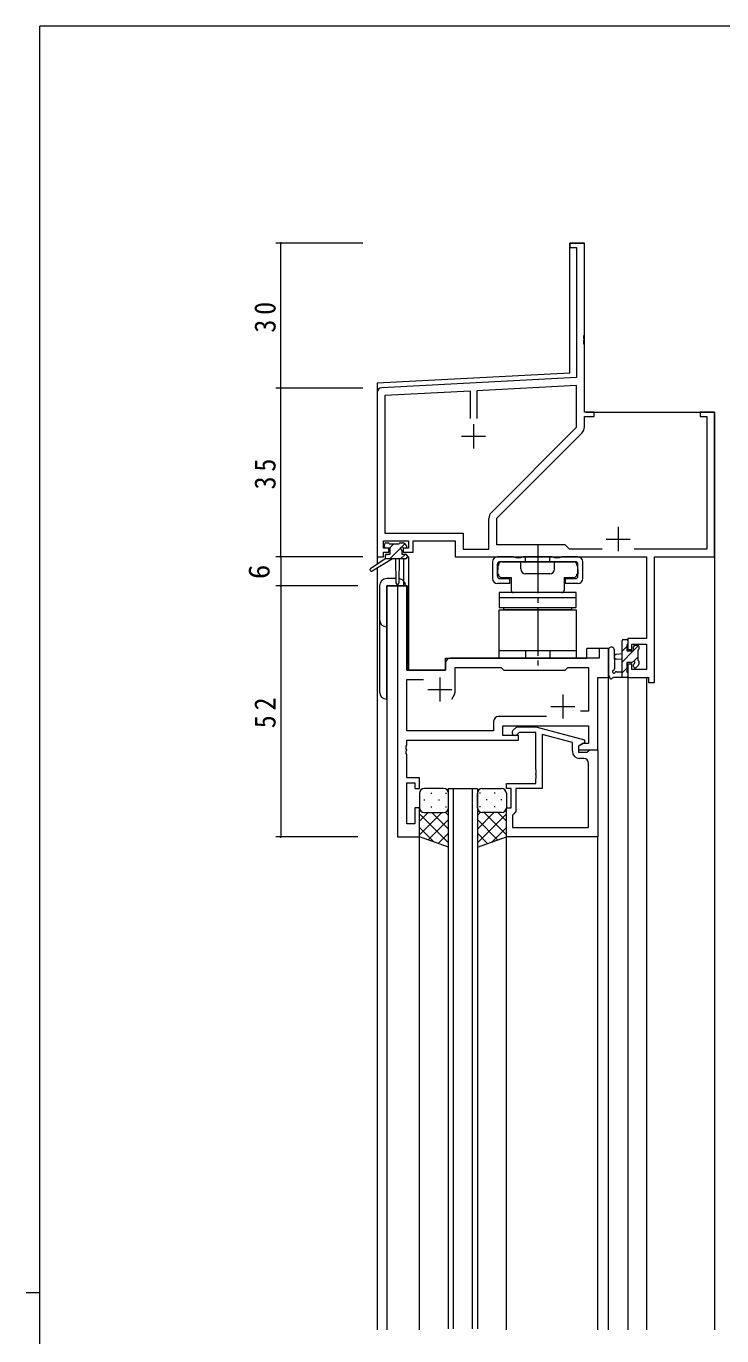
# Model space of a CAD drawing. Units: millimetres on the paper. Extents: x -397 to 397, y -282 to 282.
# Drawn here: x -396.7 to -252.4, y 7.9 to 279.3 of the extents above; entities that cross this region are included whole.
import ezdxf
from ezdxf.enums import TextEntityAlignment as Align

# ---------------------------------------------------------------- set-up
doc = ezdxf.new("R2010")
doc.units = ezdxf.units.MM
doc.linetypes.add('USER2', pattern=[13, 10, -1, 1, -1])
doc.linetypes.add('USER4', pattern=[4, 3, -1])
for name, color, linetype, lineweight in [('0-1_YKK_ZWAK', 7, 'Continuous', 18), ('0-3_YKK_11', 7, 'Continuous', 18), ('0-4_YKK_12', 2, 'Continuous', 18), ('0-5_YKK_13', 4, 'Continuous', 18), ('0-6_YKK_D', 6, 'Continuous', 18)]:
    doc.layers.add(name, color=color, linetype=linetype, lineweight=lineweight)
doc.styles.add('ＭＳ ゴシック', font='')
doc.styles.get('ＭＳ ゴシック').set_extended_font_data('MS Gothic')

msp = doc.modelspace()

# ---------------------------------------------------------------- linework, layer by layer
at = {"layer": '0-1_YKK_ZWAK'}
for p, q in [((-393.908, -245.7), (-393.908, 279.3)), ((376.092, 279.3), (-393.908, 279.3)), ((-396.708, 16.8), (-393.908, 16.8))]:
    msp.add_line(p, q, dxfattribs=at)
at = {"layer": '0-3_YKK_11'}
for p, q in [((-283.908, 234.3), (-283.908, 233.4)), ((-280.908, 234.3), (-283.908, 234.3)), ((-280.908, 215.258), (-280.908, 234.3)), ((-283.908, 233.4), (-282.538, 233.4)), ((-282.538, 233.4), (-282.538, 206.468)), ((-281.028, 215.075), (-280.908, 215.258)), ((-281.028, 214.525), (-281.028, 215.075)), ((-280.908, 214.342), (-281.028, 214.525)), ((-281.028, 214.075), (-280.908, 214.258)), ((-281.028, 213.525), (-281.028, 214.075)), ((-280.908, 213.342), (-281.028, 213.525)), ((-280.908, 214.258), (-280.908, 214.342)), ((-280.908, 199.3), (-280.908, 213.342)), ((-282.538, 206.468), (-322.961, 204.35)), ((-304.558, 203.682), (-322.278, 202.753)), ((-304.558, 198), (-304.558, 203.682)), ((-304.558, 198), (-304.558, 203.682)), ((-282.538, 204.836), (-303.258, 203.75)), ((-303.258, 203.75), (-303.258, 198)), ((-282.538, 196.175), (-282.538, 204.836)), ((-323.908, 203.351), (-323.908, 169.3)), ((-322.278, 202.753), (-322.278, 174.23)), ((-278.908, 199.3), (-280.908, 199.3)), ((-280.908, 198.4), (-278.908, 198.4)), ((-280.908, 196.246), (-280.908, 198.4)), ((-278.908, 198.4), (-278.908, 199.3)), ((-256.908, 199.3), (-256.908, 198.4)), ((-253.908, 199.3), (-256.908, 199.3)), ((-256.908, 198.4), (-255.538, 198.4)), ((-255.538, 198.4), (-255.538, 170.93)), ((-253.908, 169.3), (-253.908, 199.3)), ((-303.908, 196.8), (-303.908, 191.8)), ((-300.211, 178.502), (-282.538, 196.175)), ((-306.408, 194.3), (-301.408, 194.3)), ((-299.108, 177.3), (-281.435, 194.973)), ((-300.738, 170.93), (-300.738, 177.23)), ((-299.108, 171.8), (-299.108, 177.3)), ((-322.278, 174.23), (-306.078, 174.23)), ((-306.078, 174.23), (-306.078, 170.93)), ((-273.908, 175.5), (-273.908, 170.5)), ((-322.608, 172.6), (-317.408, 172.6)), ((-322.608, 171.1), (-322.608, 172.6)), ((-321.508, 171.1), (-322.608, 171.1)), ((-321.508, 170.3), (-321.508, 171.1)), ((-318.508, 171.1), (-318.508, 170.3)), ((-317.408, 171.1), (-318.508, 171.1)), ((-317.408, 172.6), (-317.408, 171.1)), ((-316.408, 172.6), (-307.708, 172.6)), ((-316.408, 170.3), (-316.408, 172.6)), ((-307.708, 172.6), (-307.708, 169.3)), ((-284.908, 171.8), (-299.108, 171.8)), ((-284.038, 170.93), (-284.908, 171.8)), ((-276.408, 173), (-271.408, 173)), ((-323.908, 169.3), (-322.608, 169.3)), ((-322.608, 170.3), (-321.508, 170.3)), ((-322.608, 169.3), (-322.608, 170.3)), ((-318.508, 170.3), (-316.408, 170.3)), ((-307.708, 169.3), (-268.038, 169.3)), ((-306.078, 170.93), (-300.738, 170.93)), ((-277.259, 170.93), (-284.038, 170.93)), ((-255.538, 170.93), (-270.558, 170.93)), ((-268.038, 169.3), (-268.038, 152.4)), ((-266.408, 169.3), (-253.908, 169.3)), ((-266.408, 143.3), (-266.408, 169.3)), ((-317.778, 163.3), (-319.708, 163.3)), ((-319.708, 163.3), (-319.708, 111.3)), ((-317.778, 145.8), (-317.778, 163.3)), ((-271.908, 152.4), (-271.908, 150.1)), ((-268.038, 152.4), (-271.908, 152.4)), ((-277.838, 150.3), (-277.838, 148.3)), ((-275.908, 150.3), (-277.838, 150.3)), ((-275.908, 144.3), (-275.908, 150.3)), ((-271.908, 150.1), (-271.108, 150.1)), ((-271.108, 151.2), (-268.038, 151.2)), ((-271.108, 150.1), (-271.108, 151.2)), ((-268.038, 151.2), (-268.038, 145.93)), ((-309.708, 147.3), (-309.708, 145.8)), ((-277.838, 148.3), (-308.708, 148.3)), ((-271.908, 147.1), (-271.908, 144.3)), ((-271.108, 147.1), (-271.908, 147.1)), ((-271.108, 145.93), (-271.108, 147.1)), ((-309.708, 145.8), (-317.778, 145.8)), ((-317.778, 143.87), (-314.259, 143.87)), ((-317.778, 133.23), (-317.778, 143.87)), ((-310.908, 144.3), (-310.908, 139.3)), ((-307.708, 146.37), (-298.178, 146.37)), ((-307.708, 141.8), (-307.708, 146.37)), ((-298.178, 146.37), (-297.608, 145.8)), ((-297.608, 145.8), (-284.908, 145.8)), ((-284.908, 145.8), (-284.338, 146.37)), ((-284.338, 146.37), (-280.038, 146.37)), ((-280.038, 146.37), (-280.038, 137.3)), ((-278.108, 144.3), (-275.908, 144.3)), ((-278.108, 129.3), (-278.108, 144.3)), ((-271.908, 144.3), (-267.608, 144.3)), ((-268.038, 145.93), (-271.108, 145.93)), ((-267.608, 144.3), (-267.608, 143.3)), ((-313.408, 141.8), (-308.408, 141.8)), ((-267.608, 143.3), (-266.408, 143.3)), ((-285.408, 140.8), (-285.408, 135.8)), ((-288.759, 136.23), (-298.738, 136.23)), ((-288.759, 136.23), (-298.738, 136.23)), ((-287.908, 138.3), (-282.908, 138.3)), ((-280.038, 137.3), (-281.742, 137.3)), ((-299.738, 133.23), (-317.778, 133.23)), ((-299.738, 135.23), (-299.738, 133.23)), ((-297.808, 134.3), (-280.038, 134.3)), ((-297.808, 132.3), (-297.808, 134.3)), ((-295.732, 133.324), (-294.957, 134.1)), ((-294.957, 134.1), (-291.012, 134.1)), ((-291.012, 134.1), (-280.908, 131.393)), ((-280.038, 134.3), (-280.038, 130.6)), ((-317.778, 131.3), (-294.608, 131.3)), ((-317.778, 130.258), (-317.778, 131.3)), ((-294.608, 132.3), (-297.808, 132.3)), ((-294.46, 132.9), (-294.884, 132.476)), ((-294.608, 131.3), (-294.608, 132.3)), ((-291.008, 132.9), (-294.46, 132.9)), ((-291.008, 125.258), (-291.008, 132.9)), ((-289.708, 132.508), (-289.708, 121.3)), ((-283.408, 130.82), (-289.708, 132.508)), ((-283.408, 129), (-283.408, 130.82)), ((-280.908, 130.793), (-282.108, 130.1)), ((-281.242, 130.6), (-282.108, 130.1)), ((-280.038, 130.6), (-281.242, 130.6)), ((-280.908, 131.393), (-280.908, 130.793)), ((-317.898, 130.075), (-317.778, 130.258)), ((-317.898, 129.525), (-317.898, 130.075)), ((-317.778, 129.342), (-317.898, 129.525)), ((-317.898, 129.075), (-317.778, 129.258)), ((-317.898, 128.525), (-317.898, 129.075)), ((-317.778, 128.342), (-317.898, 128.525)), ((-317.778, 129.258), (-317.778, 129.342)), ((-317.778, 123.5), (-317.778, 128.342)), ((-282.108, 130.1), (-282.108, 129.3)), ((-282.108, 130.1), (-282.108, 128.8)), ((-282.108, 129.3), (-278.108, 129.3)), ((-282.108, 128.8), (-280.308, 128.8)), ((-280.308, 128.8), (-280.108, 129)), ((-280.108, 129), (-279.808, 129.3)), ((-279.808, 129.3), (-278.108, 129.3)), ((-278.108, 129.3), (-278.108, 111.3)), ((-290.888, 125.075), (-291.008, 125.258)), ((-290.888, 124.525), (-290.888, 125.075)), ((-281.038, 127.5), (-281.908, 127.5)), ((-280.038, 113.23), (-280.038, 126.5)), ((-315.108, 123.5), (-317.778, 123.5)), ((-317.778, 122.5), (-316.108, 122.5)), ((-317.778, 114), (-317.778, 122.5)), ((-316.108, 122.5), (-316.108, 121.3)), ((-315.108, 121.3), (-315.108, 123.5)), ((-297.108, 122.3), (-291.008, 122.3)), ((-297.108, 121.3), (-297.108, 122.3)), ((-291.008, 124.342), (-290.888, 124.525)), ((-291.008, 124.258), (-291.008, 124.342)), ((-290.888, 124.075), (-291.008, 124.258)), ((-291.008, 123.342), (-290.888, 123.525)), ((-291.008, 122.3), (-291.008, 123.342)), ((-290.888, 123.525), (-290.888, 124.075)), ((-316.108, 121.3), (-315.108, 121.3)), ((-296.108, 121.3), (-297.108, 121.3)), ((-296.108, 117.3), (-296.108, 121.3)), ((-295.108, 121.3), (-295.108, 116.5)), ((-289.708, 121.3), (-295.108, 121.3)), ((-316.108, 117.3), (-316.108, 114)), ((-315.108, 117.3), (-316.108, 117.3)), ((-315.108, 111.3), (-315.108, 117.3)), ((-297.108, 117.3), (-296.108, 117.3)), ((-297.108, 111.3), (-297.108, 117.3)), ((-295.608, 116), (-295.808, 115.8)), ((-295.808, 115.8), (-295.808, 113.23)), ((-295.108, 116.5), (-295.608, 116)), ((-319.708, 111.3), (-315.108, 111.3)), ((-316.108, 114), (-317.778, 114)), ((-278.108, 111.3), (-297.108, 111.3)), ((-295.808, 113.23), (-280.038, 113.23)), ((-295.808, 113.23), (-280.038, 113.23))]:
    msp.add_line(p, q, dxfattribs=at)
for centre, radius, start, end in [((-322.908, 203.351), 1, 93.00003, 180), ((-282.708, 196.246), 1.8, 314.99999, 359.99998), ((-298.938, 177.23), 1.8, 134.99999, 179.99998), ((-308.708, 147.3), 1, 90.00001, 179.99999), ((-310.908, 141.8), 3.2, 321.63348, 359.99999), ((-298.738, 135.23), 1, 90.00001, 179.99999), ((-295.308, 132.9), 0.6, 134.99999, 315.00001), ((-281.908, 129), 1.5, 180.00001, 269.99999), ((-281.038, 126.5), 1, 0.00001, 89.99999)]:
    msp.add_arc(centre, radius, start, end, dxfattribs=at)
at = {"layer": '0-4_YKK_12'}
for p, q in [((-283.908, 207.396), (-283.908, 234.3)), ((-283.908, 234.3), (-280.908, 234.3)), ((-280.908, 199.6), (-280.908, 234.3)), ((-283.908, 207.396), (-323.908, 205.3)), ((-323.908, 205.3), (-323.908, 167.763)), ((-280.608, 199.3), (-253.908, 199.3)), ((-253.908, 199.3), (-253.908, 9.119)), ((-318.408, 168.9), (-318.408, 163.3)), ((-317.408, 169.3), (-317.708, 169.3)), ((-317.408, 169.3), (-317.408, 145.8)), ((-323.908, 166.973), (-323.908, 9.119)), ((-317.708, 163.3), (-321.908, 163.3)), ((-321.908, 163.3), (-321.908, 9.119)), ((-317.708, 163.3), (-317.708, 145.8)), ((-280.408, 148.3), (-280.408, 150.3)), ((-275.908, 150.3), (-280.408, 150.3)), ((-275.908, 9.119), (-275.908, 150.3)), ((-309.708, 145.8), (-309.708, 148.3)), ((-309.708, 148.3), (-280.408, 148.3)), ((-317.708, 145.8), (-309.708, 145.8)), ((-271.908, 144.3), (-271.908, 9.119)), ((-271.908, 144.3), (-268.008, 144.298)), ((-268.008, 144.3), (-268.008, 9.119)), ((-309.108, 121.301), (-303.108, 121.301)), ((-309.108, 9.3), (-309.108, 121.301)), ((-308.108, 121.301), (-308.108, 9.3)), ((-304.108, 9.3), (-304.108, 121.301)), ((-303.108, 121.301), (-303.108, 9.3)), ((-315.108, 9.119), (-315.108, 111.3)), ((-297.108, 9.119), (-297.108, 111.3)), ((-278.108, 9.119), (-278.108, 111.3))]:
    msp.add_line(p, q, dxfattribs=at)
at = {"layer": '0-5_YKK_13'}
for p, q in [((-322.408, 171.4), (-322.408, 171.9)), ((-322.108, 172.2), (-321.608, 172.2)), ((-321.208, 171.1), (-322.108, 171.1)), ((-321.408, 172), (-319.308, 172)), ((-321.34, 171.1), (-320.44, 172)), ((-321.294, 168.9), (-319.055, 171.139)), ((-321.208, 169.9), (-321.208, 171.1)), ((-319.108, 172.2), (-318.508, 172.2)), ((-318.848, 171.347), (-318.189, 172.005)), ((-318.008, 171.1), (-318.347, 171.1)), ((-318.296, 172.112), (-317.796, 171.612)), ((-322.208, 168.9), (-325.275, 166.849)), ((-320.708, 168.9), (-324.953, 166.343)), ((-322.208, 169.6), (-322.208, 168.9)), ((-318.008, 168.9), (-322.208, 168.9)), ((-321.908, 169.9), (-321.208, 169.9)), ((-320.108, 168.9), (-320.006, 163.892)), ((-319.306, 168.9), (-319.406, 163.892)), ((-319.049, 168.9), (-318.049, 169.9)), ((-318.808, 170.639), (-318.808, 169.9)), ((-318.808, 169.9), (-318.008, 169.9)), ((-317.708, 169.6), (-317.708, 169.2)), ((-299.958, 168.3), (-299.958, 164.8)), ((-295.608, 169.3), (-298.958, 169.3)), ((-282.758, 168.3), (-298.458, 168.3)), ((-298.058, 168.3), (-283.158, 168.3)), ((-294.108, 166.8), (-294.108, 168.3)), ((-287.608, 169.3), (-293.608, 169.3)), ((-287.108, 166.8), (-287.108, 168.3)), ((-282.258, 169.3), (-285.608, 169.3)), ((-281.258, 164.8), (-281.258, 168.3)), ((-298.958, 165.3), (-298.958, 167.8)), ((-298.958, 166.7), (-298.858, 166.7)), ((-298.958, 166.7), (-298.958, 165.7)), ((-298.958, 165.7), (-298.758, 165.7)), ((-298.858, 167.5), (-298.858, 166.7)), ((-298.758, 167.5), (-298.858, 167.5)), ((-298.758, 167.6), (-298.758, 167.5)), ((-288.108, 165.8), (-293.108, 165.8)), ((-282.458, 167.6), (-282.458, 167.5)), ((-282.458, 167.5), (-282.358, 167.5)), ((-282.258, 165.7), (-282.458, 165.7)), ((-282.358, 167.5), (-282.358, 166.7)), ((-282.258, 166.7), (-282.358, 166.7)), ((-282.258, 165.3), (-282.258, 167.8)), ((-282.258, 166.7), (-282.258, 165.7)), ((-323.408, 163.3), (-323.408, 141.3)), ((-320.025, 164.8), (-321.908, 164.8)), ((-321.908, 139.8), (-321.908, 163.3)), ((-321.908, 163.3), (-318.008, 163.3)), ((-296.358, 163.8), (-298.958, 163.8)), ((-298.458, 164.8), (-296.358, 164.8)), ((-298.058, 165), (-296.108, 165)), ((-296.358, 163.8), (-296.358, 164.8)), ((-296.108, 165), (-296.108, 162.4)), ((-285.108, 165), (-283.158, 165)), ((-285.108, 165), (-285.108, 162.4)), ((-284.858, 164.8), (-282.758, 164.8)), ((-284.858, 163.8), (-284.858, 164.8)), ((-282.258, 163.8), (-284.858, 163.8)), ((-298.608, 161.9), (-298.608, 160.8)), ((-282.608, 161.9), (-298.608, 161.9)), ((-298.608, 160.8), (-298.608, 158.8)), ((-282.608, 160.8), (-298.608, 160.8)), ((-285.608, 161.9), (-295.608, 161.9)), ((-282.608, 160.8), (-282.608, 161.9)), ((-282.608, 158.8), (-282.608, 160.8)), ((-298.608, 158.8), (-282.608, 158.8)), ((-298.608, 148.3), (-298.608, 158.3)), ((-298.608, 158.3), (-282.608, 158.3)), ((-297.608, 158.8), (-283.608, 158.8)), ((-297.608, 158.3), (-297.608, 158.8)), ((-283.608, 158.3), (-297.608, 158.3)), ((-283.608, 158.8), (-283.608, 158.3)), ((-282.608, 158.3), (-282.608, 148.3)), ((-273.093, 151.995), (-272.903, 152.185)), ((-272.808, 152.2), (-272.208, 152.2)), ((-282.608, 149.8), (-298.608, 149.8)), ((-275.908, 150.028), (-275.908, 144.866)), ((-274.708, 150.028), (-274.705, 146.067)), ((-273.108, 144.3), (-273.108, 151.9)), ((-273.108, 149.734), (-272.108, 150.734)), ((-273.108, 147.489), (-270.797, 149.8)), ((-272.108, 151.1), (-272.108, 149.8)), ((-272.108, 149.8), (-270.708, 149.8)), ((-271.908, 151.9), (-271.908, 151.3)), ((-270.708, 149.889), (-269.691, 150.907)), ((-270.708, 149.8), (-270.708, 150.7)), ((-270.408, 151), (-269.908, 151)), ((-269.808, 150), (-269.808, 147.9)), ((-269.608, 150.7), (-269.608, 150.2)), ((-282.608, 148.3), (-298.608, 148.3)), ((-273.108, 149.2), (-274.253, 149.098)), ((-273.108, 148), (-274.253, 148.102)), ((-272.108, 147.4), (-272.108, 145.4)), ((-271.169, 147.4), (-272.108, 147.4)), ((-270.708, 146.6), (-270.708, 146.939)), ((-270.702, 147.65), (-269.808, 148.544)), ((-269.696, 146.888), (-270.196, 146.388)), ((-269.608, 147.7), (-269.608, 147.1)), ((-272.208, 144.3), (-274.889, 144.3)), ((-274.289, 145.5), (-273.108, 145.5)), ((-273.108, 145.244), (-272.108, 146.244)), ((-271.908, 145.2), (-271.908, 144.6)), ((-315.108, 120.3), (-315.108, 117.3)), ((-310.108, 121.3), (-314.108, 121.3)), ((-312.773, 120.352), (-312.573, 120.352)), ((-309.743, 120.352), (-309.543, 120.352)), ((-309.108, 117.3), (-309.108, 120.3)), ((-303.108, 117.3), (-303.108, 120.3)), ((-302.473, 120.352), (-302.673, 120.352)), ((-302.108, 121.3), (-298.108, 121.3)), ((-299.443, 120.352), (-299.643, 120.352)), ((-297.108, 120.3), (-297.108, 117.3)), ((-315.108, 111.3), (-315.108, 117.3)), ((-314.188, 118.937), (-313.988, 118.937)), ((-312.773, 117.522), (-312.573, 117.522)), ((-311.158, 118.937), (-310.958, 118.937)), ((-309.743, 117.522), (-309.543, 117.522)), ((-309.108, 109.157), (-309.108, 117.3)), ((-303.108, 117.3), (-303.108, 109.157)), ((-302.473, 117.522), (-302.673, 117.522)), ((-301.058, 118.937), (-301.258, 118.937)), ((-299.443, 117.522), (-299.643, 117.522)), ((-298.028, 118.937), (-298.228, 118.937)), ((-297.108, 111.3), (-297.108, 117.3)), ((-313.316, 116.3), (-315.108, 114.508)), ((-310.488, 116.3), (-315.108, 111.68)), ((-315.108, 116.032), (-309.108, 110.032)), ((-314.108, 116.3), (-310.508, 116.3)), ((-313.708, 116.3), (-310.108, 116.3)), ((-309.108, 114.851), (-313.304, 110.656)), ((-312.548, 116.3), (-309.108, 112.86)), ((-309.776, 116.357), (-309.108, 115.689)), ((-302.44, 116.357), (-303.108, 115.689)), ((-299.668, 116.3), (-303.108, 112.86)), ((-297.108, 116.032), (-303.108, 110.032)), ((-303.108, 114.851), (-298.912, 110.656)), ((-298.508, 116.3), (-302.108, 116.3)), ((-301.729, 116.3), (-297.108, 111.68)), ((-298.108, 116.3), (-301.708, 116.3)), ((-298.9, 116.3), (-297.108, 114.508)), ((-315.108, 113.203), (-312.147, 110.243)), ((-309.108, 109.157), (-315.108, 111.3)), ((-309.108, 112.023), (-311.22, 109.911)), ((-303.108, 112.023), (-300.997, 109.911)), ((-303.108, 109.157), (-297.108, 111.3)), ((-297.108, 113.203), (-300.069, 110.243))]:
    msp.add_line(p, q, dxfattribs=at)
at = {"layer": '0-5_YKK_13', "linetype": 'USER2'}
msp.add_line((-290.608, 171.8), (-290.608, 145.8), dxfattribs=at)
at = {"layer": '0-5_YKK_13', "linetype": 'USER4'}
for p, q in [((-293.158, 168.3), (-293.158, 169.3)), ((-288.058, 168.3), (-288.058, 169.3)), ((-293.158, 149.8), (-293.158, 148.3)), ((-288.058, 149.8), (-288.058, 148.3))]:
    msp.add_line(p, q, dxfattribs=at)
at = {"layer": '0-5_YKK_13'}
for centre, radius, start, end in [((-322.108, 171.9), 0.3, 90, 180), ((-322.108, 171.4), 0.3, 180, 270), ((-321.608, 172), 0.2, 0, 90), ((-319.108, 172), 0.2, 90, 180), ((-318.808, 171.1), 0.25, 33.05573, 236.94427), ((-318.347, 171.4), 0.3, 213.05573, 270), ((-318.508, 171.9), 0.3, 45, 90), ((-318.008, 171.4), 0.3, 270, 45), ((-321.908, 169.6), 0.3, 90, 180), ((-319.108, 170.639), 0.3, 0, 56.94427), ((-318.008, 169.6), 0.3, 0, 90), ((-318.008, 169.2), 0.3, 270, 0), ((-298.958, 168.3), 1, 90, 180), ((-298.458, 167.8), 0.5, 90, 180), ((-298.058, 167.6), 0.7, 90, 180), ((-294.608, 171.7), 2.6, 247.38014, 292.61986), ((-286.608, 171.7), 2.6, 247.38014, 292.61986), ((-283.158, 167.6), 0.7, 0, 90), ((-282.758, 167.8), 0.5, 0, 90), ((-282.258, 168.3), 1, 0, 90), ((-325.108, 166.6), 0.3, 123.76905, 301.06147), ((-298.058, 165.7), 0.7, 180, 270), ((-293.108, 166.8), 1, 180, 270), ((-288.108, 166.8), 1, 270, 0), ((-283.158, 165.7), 0.7, 270, 0), ((-321.908, 163.3), 1.5, 90, 180), ((-319.706, 163.898), 0.3, 181.16963, 358.85539), ((-319.508, 163.3), 1.5, 0, 85.40479), ((-298.958, 164.8), 1, 180, 270), ((-298.458, 165.3), 0.5, 180, 270), ((-282.758, 165.3), 0.5, 270, 0), ((-282.258, 164.8), 1, 270, 0), ((-295.608, 162.4), 0.5, 180, 270), ((-285.608, 162.4), 0.5, 270, 0), ((-321.908, 156.3), 1.5, 180, 270), ((-272.808, 151.9), 0.3, 90, 180), ((-272.208, 151.9), 0.3, 0, 90), ((-275.308, 150.028), 0.6, 0.04023, 180.04023), ((-272.108, 151.3), 0.2, 270, 0), ((-270.408, 150.7), 0.3, 90, 180), ((-269.908, 150.7), 0.3, 0, 90), ((-269.808, 150.2), 0.2, 270, 0), ((-274.208, 148.6), 0.5, 95.09207, 264.90793), ((-271.169, 147.7), 0.3, 270, 326.94427), ((-270.708, 147.4), 0.25, 303.05573, 146.94427), ((-270.408, 146.939), 0.3, 123.05573, 180), ((-270.408, 146.6), 0.3, 180, 315), ((-269.808, 147.7), 0.2, 0, 90), ((-269.908, 147.1), 0.3, 315, 0), ((-275.608, 144.866), 0.3, 180, 229.47122), ((-275.998, 144.41), 0.3, 349.47122, 49.47122), ((-275.408, 144.3), 0.3, 169.47122, 330), ((-274.889, 144), 0.3, 90, 150), ((-274.808, 145.5), 0.3, 109.18976, 330), ((-275.005, 146.067), 0.3, 289.18976, 0.04023), ((-274.289, 145.2), 0.3, 90, 150), ((-272.208, 144.6), 0.3, 270, 0), ((-272.108, 145.2), 0.2, 360, 90), ((-321.908, 141.3), 1.5, 180, 270), ((-314.108, 120.3), 1, 90, 180), ((-310.108, 120.3), 1, 0, 90), ((-302.108, 120.3), 1, 90, 180), ((-298.108, 120.3), 1, 0, 90), ((-314.108, 117.3), 1, 180, 270), ((-314.108, 117.3), 1, 180, 270), ((-310.108, 117.3), 1, 270, 0), ((-310.108, 117.3), 1, 270, 0), ((-302.108, 117.3), 1, 180, 270), ((-302.108, 117.3), 1, 180, 270), ((-298.108, 117.3), 1, 270, 0), ((-298.108, 117.3), 1, 270, 0)]:
    msp.add_arc(centre, radius, start, end, dxfattribs=at)
at = {"layer": '0-6_YKK_D'}
for p, q in [((-326.908, 234.3), (-344.908, 234.3)), ((-343.908, 204.3), (-343.908, 234.3)), ((-326.908, 204.3), (-344.908, 204.3)), ((-326.908, 204.3), (-344.908, 204.3)), ((-343.908, 169.3), (-343.908, 204.3)), ((-326.908, 169.3), (-344.908, 169.3)), ((-327.908, 169.3), (-344.908, 169.3)), ((-343.908, 169.3), (-343.908, 163.3)), ((-327.908, 163.3), (-344.908, 163.3)), ((-327.908, 163.3), (-344.908, 163.3)), ((-343.908, 163.3), (-343.908, 111.3)), ((-327.908, 111.3), (-344.908, 111.3))]:
    msp.add_line(p, q, dxfattribs=at)
for centre, start, end in [((-343.908, 234.3), 90, 270), ((-343.908, 234.3), 270, 90), ((-343.908, 204.3), 90, 270), ((-343.908, 204.3), 90, 270), ((-343.908, 204.3), 270, 90), ((-343.908, 204.3), 270, 90), ((-343.908, 169.3), 90, 270), ((-343.908, 169.3), 90, 270), ((-343.908, 169.3), 270, 90), ((-343.908, 169.3), 270, 90), ((-343.908, 163.3), 90, 270), ((-343.908, 163.3), 90, 270), ((-343.908, 163.3), 270, 90), ((-343.908, 163.3), 270, 90), ((-343.908, 111.3), 90, 270), ((-343.908, 111.3), 270, 90)]:
    msp.add_arc(centre, 0.106, start, end, dxfattribs=at)

# ---------------------------------------------------------------- texts
at = {"layer": '0-6_YKK_D', "color": 7, "style": 'ＭＳ ゴシック'}
msp.add_text('6', height=4.399, rotation=90, dxfattribs=at).set_placement((-344.908, 164.7), align=Align.BOTTOM_LEFT)
at = {"layer": '0-6_YKK_D', "color": 7, "char_height": 4.399, "attachment_point": 7, "rotation": 90, "style": 'ＭＳ ゴシック'}
for s, insert in [('\\T1.37;\\W0.9;30', (-344.908, 215.78)), ('\\T1.37;\\W0.9;35', (-344.908, 183.28)), ('\\T1.37;\\W0.9;52', (-344.908, 133.78))]:
    msp.add_mtext(s, dxfattribs=dict(at, insert=insert))

doc.saveas('drawing.dxf')
